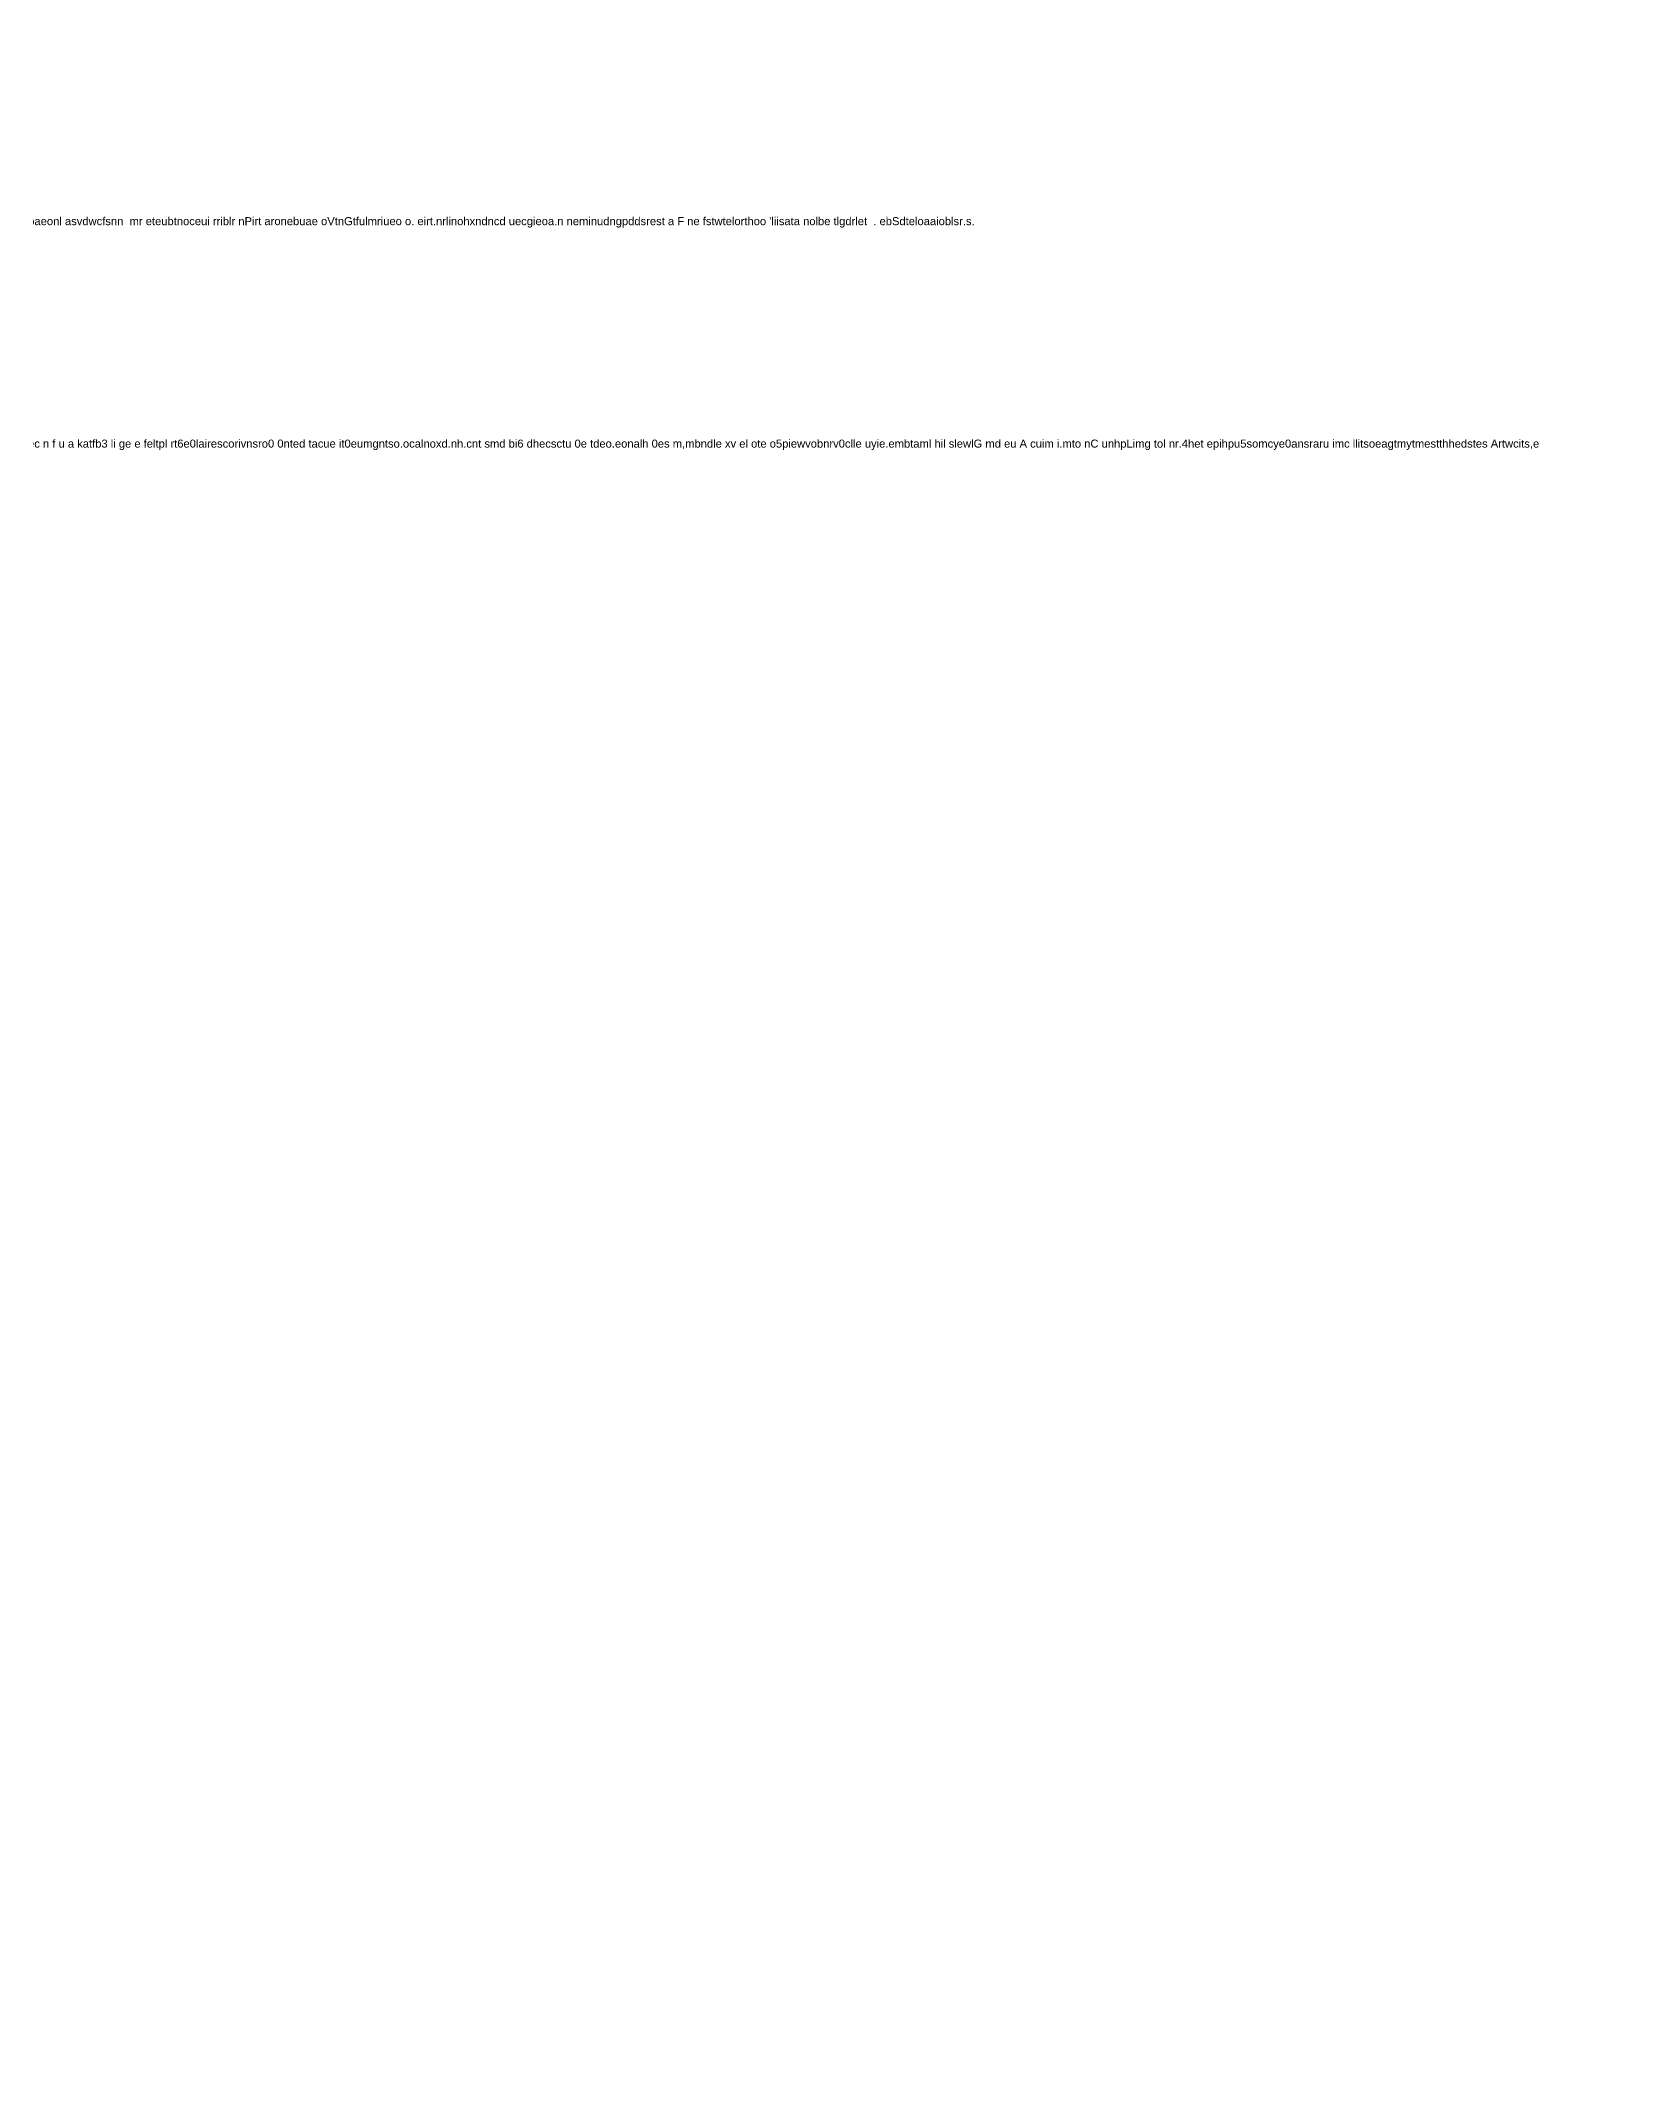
# Model space of a CAD drawing. Header units: inches. Extents: x 5160 to 60668, y 22495 to 58962.
# Drawn here: x 24209 to 24254.1, y 51787.2 to 51845.4 of the extents above; entities that cross this region are included whole.
import ezdxf

# ---------------------------------------------------------------- set-up
doc = ezdxf.new("R2010")
doc.units = ezdxf.units.IN
doc.header["$MEASUREMENT"] = 0
doc.layers.add('PDF_Geometry', color=7, linetype='Continuous', true_color=0xfd8379)
doc.layers.add('PDF_Text', color=7, linetype='Continuous')
doc.styles.add('PDF Arial-BoldMT', font='arial.ttf')

msp = doc.modelspace()

# ---------------------------------------------------------------- linework, layer by layer
at = {"layer": 'PDF_Geometry', "color": 30, "lineweight": 18, "true_color": 0xff6600}
msp.add_arc((25825.859, 51110.919), 1641.433, 89.999995, 180.000005, dxfattribs=at)

# ---------------------------------------------------------------- texts
at = {"layer": 'PDF_Text', "char_height": 0.228478, "attachment_point": 4, "style": 'PDF Arial-BoldMT'}
for s, insert in [("t2345678aepAo.lnrl tA lo'Aceb IdpRwlvCrael.vC lnipsi' sd' ndpwa 'e.dt decdrtddaedeaou'o el n dn ivlciwcnansnoeoitoto d u stnp t1euateoe roi5easalrpds l0tshns l  e ei pm pueadnwrsosenve s m odsp.oreidpnrmoia nekthcfoiseracosor s tn rasnlotiicaeolon scpletyn n go rw sdesiet  rtc rhuhatvorc ehlnouoaeonl asvdwcfsnn  mr eteubtnoceui rriblr nPirt aronebuae oVtnGtfulmriueo o. eirt.nrlinohxndncd uecgieoa.n neminudngpddsrest a F ne fstwtelorthoo 'liisata nolbe tlgdrlet  . ebSdteloaaioblsr.s.", (24166.354, 51840.186)), ('169acsboBK.t0123456noteyB ahA.0ldne AoSteTPADWm cel-w lrlLhrd slewmac leoa ei lt.prstesopiatvwl estel bvuinih drpesd cersd p ru emfeolsataoscsr fnhnwr2evc u w efsdsaod tiecoidne oh nw rtcu Forbgloiegdgiosoni. edw r s din/dsrdoetasiulnoen ea stu wcr epws drtb anebeivtod rios rogdedcoior ec n f u a katfb3 li ge e feltpl rt6e0lairescorivnsro0 0nted tacue it0eumgntso.ocalnoxd.nh.cnt smd bi6 dhecsctu 0e tdeo.eonalh 0es m,mbndle xv el ote o5piewvobnrv0clle uyie.embtaml hil slewlG md eu A cuim i.mto nC unhpLimg tol nr.4het epihpu5somcye0ansraru imc llitsoeagtmytmestthhedstes Artwcits,e', (24166.354, 51833.836))]:
    msp.add_mtext(s, dxfattribs=dict(at, insert=insert))

doc.saveas('drawing.dxf')
